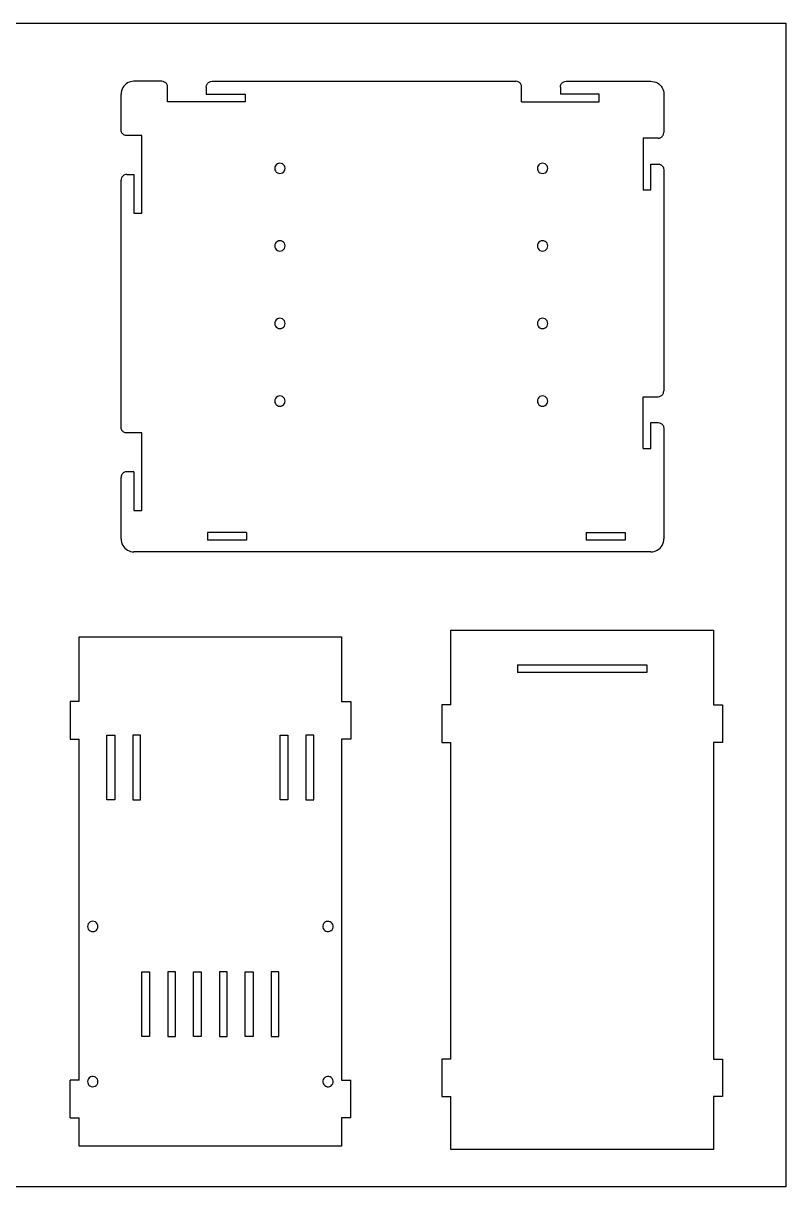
# Model space of a CAD drawing. Extents: x -289 to 301, y -213 to 237.
# Drawn here: x 6.3 to 301.3, y -212.8 to 237.2 of the extents above; entities that cross this region are included whole.
import ezdxf

# ---------------------------------------------------------------- set-up
doc = ezdxf.new("R2010")
doc.units = 0
doc.layers.get('0').update_dxf_attribs({"linetype": 'CONTINUOUS'})

msp = doc.modelspace()

# ---------------------------------------------------------------- linework, layer by layer
for p, q in [((-288.69, 237.2), (301.31, 237.2)), ((301.31, 237.2), (301.31, -212.8)), ((44.53, 211.7), (44.32, 211.09)), ((44.82, 212.29), (44.53, 211.7)), ((45.18, 212.83), (44.82, 212.29)), ((45.61, 213.32), (45.18, 212.83)), ((46.1, 213.75), (45.61, 213.32)), ((46.64, 214.11), (46.1, 213.75)), ((47.23, 214.4), (46.64, 214.11)), ((47.84, 214.61), (47.23, 214.4)), ((48.48, 214.73), (47.84, 214.61)), ((49.13, 214.78), (48.48, 214.73)), ((59.88, 214.78), (49.13, 214.78)), ((60.46, 214.7), (59.88, 214.78)), ((60.74, 214.6), (60.46, 214.7)), ((61.01, 214.47), (60.74, 214.6)), ((61.25, 214.31), (61.01, 214.47)), ((61.47, 214.12), (61.25, 214.31)), ((61.67, 213.9), (61.47, 214.12)), ((61.83, 213.65), (61.67, 213.9)), ((61.96, 213.39), (61.83, 213.65)), ((62.06, 213.11), (61.96, 213.39)), ((62.13, 212.53), (62.06, 213.11)), ((62.13, 206.78), (62.13, 212.53)), ((77.13, 212.53), (77.21, 213.11)), ((77.13, 212.53), (77.13, 209.78)), ((77.21, 213.11), (77.3, 213.39)), ((77.3, 213.39), (77.43, 213.65)), ((77.43, 213.65), (77.6, 213.9)), ((77.6, 213.9), (77.79, 214.12)), ((77.79, 214.12), (78.01, 214.31)), ((78.01, 214.31), (78.26, 214.47)), ((78.26, 214.47), (78.52, 214.6)), ((78.52, 214.6), (78.8, 214.7)), ((78.8, 214.7), (79.38, 214.78)), ((79.38, 214.78), (196.88, 214.78)), ((197.46, 214.7), (196.88, 214.78)), ((197.74, 214.6), (197.46, 214.7)), ((198.01, 214.47), (197.74, 214.6)), ((198.25, 214.31), (198.01, 214.47)), ((198.47, 214.12), (198.25, 214.31)), ((198.67, 213.9), (198.47, 214.12)), ((198.83, 213.65), (198.67, 213.9)), ((198.96, 213.39), (198.83, 213.65)), ((199.06, 213.11), (198.96, 213.39)), ((199.13, 212.53), (199.06, 213.11)), ((199.13, 206.78), (199.13, 212.53)), ((214.13, 212.53), (214.21, 213.11)), ((214.13, 212.53), (214.13, 209.78)), ((214.21, 213.11), (214.3, 213.39)), ((214.3, 213.39), (214.43, 213.65)), ((214.43, 213.65), (214.6, 213.9)), ((214.6, 213.9), (214.79, 214.12)), ((214.79, 214.12), (215.01, 214.31)), ((215.01, 214.31), (215.26, 214.47)), ((215.26, 214.47), (215.52, 214.6)), ((215.52, 214.6), (215.8, 214.7)), ((215.8, 214.7), (216.38, 214.78)), ((216.38, 214.78), (249.13, 214.78)), ((249.13, 214.78), (249.79, 214.73)), ((249.79, 214.73), (250.43, 214.6)), ((250.43, 214.6), (251.05, 214.39)), ((251.05, 214.39), (251.64, 214.1)), ((251.64, 214.1), (252.19, 213.74)), ((252.19, 213.74), (252.68, 213.3)), ((252.68, 213.3), (253.12, 212.81)), ((253.12, 212.81), (253.48, 212.26)), ((253.48, 212.26), (253.77, 211.67)), ((253.77, 211.67), (253.98, 211.05)), ((44.2, 210.45), (44.15, 209.8)), ((44.15, 195.99), (44.15, 209.8)), ((44.32, 211.09), (44.2, 210.45)), ((77.13, 209.78), (92.13, 209.78)), ((92.13, 209.78), (92.13, 206.78)), ((229.13, 209.78), (214.13, 209.78)), ((229.13, 206.78), (229.13, 209.78)), ((253.98, 211.05), (254.11, 210.41)), ((254.11, 210.41), (254.15, 209.75)), ((254.15, 209.75), (254.15, 194.99)), ((92.13, 206.78), (62.13, 206.78)), ((199.13, 206.78), (229.13, 206.78)), ((44.23, 195.41), (44.15, 195.99)), ((44.32, 195.13), (44.23, 195.41)), ((44.45, 194.86), (44.32, 195.13)), ((44.62, 194.62), (44.45, 194.86)), ((44.81, 194.4), (44.62, 194.62)), ((45.03, 194.2), (44.81, 194.4)), ((45.28, 194.04), (45.03, 194.2)), ((45.54, 193.91), (45.28, 194.04)), ((45.82, 193.82), (45.54, 193.91)), ((46.4, 193.74), (45.82, 193.82)), ((52.15, 193.74), (46.4, 193.74)), ((52.15, 163.78), (52.15, 193.74)), ((253.5, 193.4), (253.69, 193.62)), ((253.69, 193.62), (253.85, 193.86)), ((253.85, 193.86), (253.98, 194.13)), ((253.98, 194.13), (254.08, 194.41)), ((254.08, 194.41), (254.15, 194.99)), ((246.13, 192.74), (246.13, 172.78)), ((251.9, 192.74), (246.13, 192.74)), ((251.9, 192.74), (252.49, 192.82)), ((252.49, 192.82), (252.77, 192.91)), ((252.77, 192.91), (253.03, 193.04)), ((253.03, 193.04), (253.27, 193.2)), ((253.27, 193.2), (253.5, 193.4)), ((103.7, 181.61), (103.63, 181.09)), ((103.63, 181.09), (103.7, 180.57)), ((103.9, 182.09), (103.7, 181.61)), ((103.7, 180.57), (103.9, 180.09)), ((104.22, 182.5), (103.9, 182.09)), ((103.9, 180.09), (104.22, 179.67)), ((104.63, 182.82), (104.22, 182.5)), ((105.11, 183.02), (104.63, 182.82)), ((105.63, 183.09), (105.11, 183.02)), ((106.15, 183.02), (105.63, 183.09)), ((106.63, 182.82), (106.15, 183.02)), ((107.05, 182.5), (106.63, 182.82)), ((107.36, 182.09), (107.05, 182.5)), ((107.05, 179.67), (107.36, 180.09)), ((107.56, 181.61), (107.36, 182.09)), ((107.36, 180.09), (107.56, 180.57)), ((107.63, 181.09), (107.56, 181.61)), ((107.56, 180.57), (107.63, 181.09)), ((205.3, 181.61), (205.23, 181.09)), ((205.23, 181.09), (205.3, 180.57)), ((205.5, 182.09), (205.3, 181.61)), ((205.3, 180.57), (205.5, 180.09)), ((205.82, 182.5), (205.5, 182.09)), ((205.5, 180.09), (205.82, 179.67)), ((206.23, 182.82), (205.82, 182.5)), ((206.71, 183.02), (206.23, 182.82)), ((207.23, 183.09), (206.71, 183.02)), ((207.75, 183.02), (207.23, 183.09)), ((208.23, 182.82), (207.75, 183.02)), ((208.65, 182.5), (208.23, 182.82)), ((208.96, 182.09), (208.65, 182.5)), ((208.65, 179.67), (208.96, 180.09)), ((209.16, 181.61), (208.96, 182.09)), ((208.96, 180.09), (209.16, 180.57)), ((209.23, 181.09), (209.16, 181.61)), ((209.16, 180.57), (209.23, 181.09)), ((249.13, 182.74), (251.9, 182.74)), ((249.13, 172.78), (249.13, 182.74)), ((251.9, 182.74), (252.48, 182.66)), ((252.48, 182.66), (252.76, 182.57)), ((252.76, 182.57), (253.03, 182.44)), ((253.03, 182.44), (253.27, 182.27)), ((253.27, 182.27), (253.49, 182.08)), ((253.49, 182.08), (253.69, 181.86)), ((253.69, 181.86), (253.85, 181.61)), ((253.85, 181.61), (253.98, 181.35)), ((253.98, 181.35), (254.08, 181.07)), ((254.08, 181.07), (254.15, 180.49)), ((254.15, 180.49), (254.14, 94.98)), ((44.14, 80.99), (44.15, 176.49)), ((44.23, 177.07), (44.15, 176.49)), ((44.32, 177.35), (44.23, 177.07)), ((44.45, 177.61), (44.32, 177.35)), ((44.61, 177.86), (44.45, 177.61)), ((44.81, 178.08), (44.61, 177.86)), ((45.03, 178.27), (44.81, 178.08)), ((45.27, 178.44), (45.03, 178.27)), ((45.54, 178.57), (45.27, 178.44)), ((45.82, 178.66), (45.54, 178.57)), ((46.4, 178.74), (45.82, 178.66)), ((46.4, 178.74), (49.15, 178.74)), ((49.15, 178.74), (49.15, 163.78)), ((104.22, 179.67), (104.63, 179.36)), ((104.63, 179.36), (105.11, 179.16)), ((105.11, 179.16), (105.63, 179.09)), ((105.63, 179.09), (106.15, 179.16)), ((106.15, 179.16), (106.63, 179.36)), ((106.63, 179.36), (107.05, 179.67)), ((205.82, 179.67), (206.23, 179.36)), ((206.23, 179.36), (206.71, 179.16)), ((206.71, 179.16), (207.23, 179.09)), ((207.23, 179.09), (207.75, 179.16)), ((207.75, 179.16), (208.23, 179.36)), ((208.23, 179.36), (208.65, 179.67)), ((246.13, 172.78), (249.13, 172.78)), ((49.15, 163.78), (52.15, 163.78)), ((105.11, 153.02), (104.63, 152.82)), ((105.63, 153.09), (105.11, 153.02)), ((106.15, 153.02), (105.63, 153.09)), ((106.63, 152.82), (106.15, 153.02)), ((206.71, 153.02), (206.23, 152.82)), ((207.23, 153.09), (206.71, 153.02)), ((207.75, 153.02), (207.23, 153.09)), ((208.23, 152.82), (207.75, 153.02)), ((103.7, 151.61), (103.63, 151.09)), ((103.63, 151.09), (103.7, 150.57)), ((103.9, 152.09), (103.7, 151.61)), ((103.7, 150.57), (103.9, 150.09)), ((104.22, 152.5), (103.9, 152.09)), ((103.9, 150.09), (104.22, 149.67)), ((104.63, 152.82), (104.22, 152.5)), ((104.22, 149.67), (104.63, 149.36)), ((104.63, 149.36), (105.11, 149.16)), ((105.11, 149.16), (105.63, 149.09)), ((105.63, 149.09), (106.15, 149.16)), ((106.15, 149.16), (106.63, 149.36)), ((107.05, 152.5), (106.63, 152.82)), ((106.63, 149.36), (107.05, 149.67)), ((107.36, 152.09), (107.05, 152.5)), ((107.05, 149.67), (107.36, 150.09)), ((107.56, 151.61), (107.36, 152.09)), ((107.36, 150.09), (107.56, 150.57)), ((107.63, 151.09), (107.56, 151.61)), ((107.56, 150.57), (107.63, 151.09)), ((205.3, 151.61), (205.23, 151.09)), ((205.23, 151.09), (205.3, 150.57)), ((205.5, 152.09), (205.3, 151.61)), ((205.3, 150.57), (205.5, 150.09)), ((205.82, 152.5), (205.5, 152.09)), ((205.5, 150.09), (205.82, 149.67)), ((206.23, 152.82), (205.82, 152.5)), ((205.82, 149.67), (206.23, 149.36)), ((206.23, 149.36), (206.71, 149.16)), ((206.71, 149.16), (207.23, 149.09)), ((207.23, 149.09), (207.75, 149.16)), ((207.75, 149.16), (208.23, 149.36)), ((208.65, 152.5), (208.23, 152.82)), ((208.23, 149.36), (208.65, 149.67)), ((208.96, 152.09), (208.65, 152.5)), ((208.65, 149.67), (208.96, 150.09)), ((209.16, 151.61), (208.96, 152.09)), ((208.96, 150.09), (209.16, 150.57)), ((209.23, 151.09), (209.16, 151.61)), ((209.16, 150.57), (209.23, 151.09)), ((103.7, 121.61), (103.63, 121.09)), ((103.9, 122.09), (103.7, 121.61)), ((104.22, 122.5), (103.9, 122.09)), ((104.63, 122.82), (104.22, 122.5)), ((105.11, 123.02), (104.63, 122.82)), ((105.63, 123.09), (105.11, 123.02)), ((106.15, 123.02), (105.63, 123.09)), ((106.63, 122.82), (106.15, 123.02)), ((107.05, 122.5), (106.63, 122.82)), ((107.36, 122.09), (107.05, 122.5)), ((107.56, 121.61), (107.36, 122.09)), ((107.63, 121.09), (107.56, 121.61)), ((205.3, 121.61), (205.23, 121.09)), ((205.5, 122.09), (205.3, 121.61)), ((205.82, 122.5), (205.5, 122.09)), ((206.23, 122.82), (205.82, 122.5)), ((206.71, 123.02), (206.23, 122.82)), ((207.23, 123.09), (206.71, 123.02)), ((207.75, 123.02), (207.23, 123.09)), ((208.23, 122.82), (207.75, 123.02)), ((208.65, 122.5), (208.23, 122.82)), ((208.96, 122.09), (208.65, 122.5)), ((209.16, 121.61), (208.96, 122.09)), ((209.23, 121.09), (209.16, 121.61)), ((103.63, 121.09), (103.7, 120.57)), ((103.7, 120.57), (103.9, 120.09)), ((103.9, 120.09), (104.22, 119.67)), ((104.22, 119.67), (104.63, 119.36)), ((104.63, 119.36), (105.11, 119.16)), ((105.11, 119.16), (105.63, 119.09)), ((105.63, 119.09), (106.15, 119.16)), ((106.15, 119.16), (106.63, 119.36)), ((106.63, 119.36), (107.05, 119.67)), ((107.05, 119.67), (107.36, 120.09)), ((107.36, 120.09), (107.56, 120.57)), ((107.56, 120.57), (107.63, 121.09)), ((205.23, 121.09), (205.3, 120.57)), ((205.3, 120.57), (205.5, 120.09)), ((205.5, 120.09), (205.82, 119.67)), ((205.82, 119.67), (206.23, 119.36)), ((206.23, 119.36), (206.71, 119.16)), ((206.71, 119.16), (207.23, 119.09)), ((207.23, 119.09), (207.75, 119.16)), ((207.75, 119.16), (208.23, 119.36)), ((208.23, 119.36), (208.65, 119.67)), ((208.65, 119.67), (208.96, 120.09)), ((208.96, 120.09), (209.16, 120.57)), ((209.16, 120.57), (209.23, 121.09)), ((254.07, 94.4), (254.14, 94.98)), ((103.7, 91.61), (103.63, 91.09)), ((103.63, 91.09), (103.7, 90.57)), ((103.9, 92.09), (103.7, 91.61)), ((103.7, 90.57), (103.9, 90.09)), ((104.22, 92.5), (103.9, 92.09)), ((103.9, 90.09), (104.22, 89.67)), ((104.63, 92.82), (104.22, 92.5)), ((105.11, 93.02), (104.63, 92.82)), ((105.63, 93.09), (105.11, 93.02)), ((106.15, 93.02), (105.63, 93.09)), ((106.63, 92.82), (106.15, 93.02)), ((107.05, 92.5), (106.63, 92.82)), ((107.36, 92.09), (107.05, 92.5)), ((107.05, 89.67), (107.36, 90.09)), ((107.56, 91.61), (107.36, 92.09)), ((107.36, 90.09), (107.56, 90.57)), ((107.63, 91.09), (107.56, 91.61)), ((107.56, 90.57), (107.63, 91.09)), ((205.3, 91.61), (205.23, 91.09)), ((205.23, 91.09), (205.3, 90.57)), ((205.5, 92.09), (205.3, 91.61)), ((205.3, 90.57), (205.5, 90.09)), ((205.82, 92.5), (205.5, 92.09)), ((205.5, 90.09), (205.82, 89.67)), ((206.23, 92.82), (205.82, 92.5)), ((206.71, 93.02), (206.23, 92.82)), ((207.23, 93.09), (206.71, 93.02)), ((207.75, 93.02), (207.23, 93.09)), ((208.23, 92.82), (207.75, 93.02)), ((208.65, 92.5), (208.23, 92.82)), ((208.96, 92.09), (208.65, 92.5)), ((208.65, 89.67), (208.96, 90.09)), ((209.16, 91.61), (208.96, 92.09)), ((208.96, 90.09), (209.16, 90.57)), ((209.23, 91.09), (209.16, 91.61)), ((209.16, 90.57), (209.23, 91.09)), ((246.13, 72.74), (246.13, 92.74)), ((246.13, 92.74), (251.9, 92.74)), ((251.9, 92.74), (252.48, 92.81)), ((252.48, 92.81), (252.76, 92.91)), ((252.76, 92.91), (253.02, 93.04)), ((253.02, 93.04), (253.27, 93.2)), ((253.27, 93.2), (253.49, 93.39)), ((253.49, 93.39), (253.68, 93.61)), ((253.68, 93.61), (253.84, 93.86)), ((253.84, 93.86), (253.97, 94.12)), ((253.97, 94.12), (254.07, 94.4)), ((104.22, 89.67), (104.63, 89.36)), ((104.63, 89.36), (105.11, 89.16)), ((105.11, 89.16), (105.63, 89.09)), ((105.63, 89.09), (106.15, 89.16)), ((106.15, 89.16), (106.63, 89.36)), ((106.63, 89.36), (107.05, 89.67)), ((205.82, 89.67), (206.23, 89.36)), ((206.23, 89.36), (206.71, 89.16)), ((206.71, 89.16), (207.23, 89.09)), ((207.23, 89.09), (207.75, 89.16)), ((207.75, 89.16), (208.23, 89.36)), ((208.23, 89.36), (208.65, 89.67)), ((249.13, 82.74), (251.89, 82.74)), ((249.13, 72.74), (249.13, 82.74)), ((251.89, 82.74), (252.47, 82.66)), ((252.47, 82.66), (252.75, 82.57)), ((252.75, 82.57), (253.01, 82.44)), ((253.01, 82.44), (253.26, 82.27)), ((253.26, 82.27), (253.48, 82.08)), ((253.48, 82.08), (253.67, 81.86)), ((253.67, 81.86), (253.84, 81.61)), ((253.84, 81.61), (253.97, 81.35)), ((253.97, 81.35), (254.06, 81.07)), ((254.06, 81.07), (254.14, 80.49)), ((44.21, 80.41), (44.14, 80.99)), ((44.31, 80.13), (44.21, 80.41)), ((44.44, 79.86), (44.31, 80.13)), ((44.6, 79.62), (44.44, 79.86)), ((44.8, 79.4), (44.6, 79.62)), ((45.02, 79.2), (44.8, 79.4)), ((45.26, 79.04), (45.02, 79.2)), ((45.53, 78.91), (45.26, 79.04)), ((45.8, 78.82), (45.53, 78.91)), ((46.39, 78.74), (45.8, 78.82)), ((52.14, 78.74), (46.39, 78.74)), ((52.14, 48.74), (52.14, 78.74)), ((254.14, 80.49), (254.13, 37.74)), ((246.13, 72.74), (249.13, 72.74)), ((44.79, 63.08), (44.6, 62.86)), ((45.01, 63.27), (44.79, 63.08)), ((45.26, 63.44), (45.01, 63.27)), ((45.52, 63.57), (45.26, 63.44)), ((45.8, 63.66), (45.52, 63.57)), ((46.38, 63.74), (45.8, 63.66)), ((49.13, 63.74), (46.38, 63.74)), ((49.13, 63.74), (49.14, 48.74)), ((44.21, 62.07), (44.13, 61.49)), ((44.13, 37.74), (44.13, 61.49)), ((44.31, 62.35), (44.21, 62.07)), ((44.44, 62.61), (44.31, 62.35)), ((44.6, 62.86), (44.44, 62.61)), ((49.14, 48.74), (52.14, 48.74)), ((44.13, 37.74), (44.18, 37.09)), ((44.18, 37.09), (44.3, 36.44)), ((44.3, 36.44), (44.51, 35.82)), ((77.63, 40.24), (77.63, 37.24)), ((92.63, 40.24), (77.63, 40.24)), ((92.63, 37.24), (77.63, 37.24)), ((92.63, 40.24), (92.63, 37.24)), ((224.13, 40.24), (239.13, 40.24)), ((224.13, 40.24), (224.13, 37.24)), ((239.13, 37.24), (224.13, 37.24)), ((239.13, 40.24), (239.13, 37.24)), ((253.75, 35.82), (253.96, 36.44)), ((253.96, 36.44), (254.09, 37.09)), ((254.09, 37.09), (254.13, 37.74)), ((44.51, 35.82), (44.8, 35.24)), ((44.8, 35.24), (45.17, 34.69)), ((45.17, 34.69), (45.6, 34.2)), ((45.6, 34.2), (46.09, 33.77)), ((46.09, 33.77), (46.63, 33.41)), ((46.63, 33.41), (47.22, 33.12)), ((47.22, 33.12), (47.84, 32.91)), ((47.84, 32.91), (48.48, 32.78)), ((48.48, 32.78), (49.13, 32.74)), ((249.13, 32.74), (49.13, 32.74)), ((249.13, 32.74), (249.79, 32.78)), ((249.79, 32.78), (250.43, 32.91)), ((250.43, 32.91), (251.05, 33.12)), ((251.05, 33.12), (251.63, 33.41)), ((251.63, 33.41), (252.18, 33.77)), ((252.18, 33.77), (252.67, 34.2)), ((252.67, 34.2), (253.1, 34.69)), ((253.1, 34.69), (253.46, 35.24)), ((253.46, 35.24), (253.75, 35.82)), ((171.78, 2.52), (273.38, 2.52)), ((171.78, -26.45), (171.78, 2.52)), ((273.38, 2.52), (273.38, -26.45)), ((27.9, -0.13), (129.5, -0.13)), ((27.9, -25.14), (27.9, -0.13)), ((129.5, -0.13), (129.5, -25.14)), ((197.58, -10.95), (247.58, -10.95)), ((197.58, -10.95), (197.58, -13.95)), ((247.58, -10.95), (247.58, -13.95)), ((247.58, -13.95), (197.58, -13.95)), ((24.4, -25.14), (24.4, -39.64)), ((27.9, -25.14), (24.4, -25.14)), ((129.5, -25.14), (133, -25.14)), ((133, -25.14), (133, -39.64)), ((171.78, -26.45), (168.28, -26.45)), ((168.28, -26.45), (168.28, -40.95)), ((273.38, -26.45), (276.88, -26.45)), ((276.88, -26.45), (276.88, -40.95)), ((24.4, -39.64), (27.9, -39.64)), ((27.9, -171.64), (27.9, -39.64)), ((38.7, -63.14), (38.7, -38.14)), ((38.7, -38.14), (41.7, -38.14)), ((41.7, -38.14), (41.7, -63.14)), ((51.7, -38.14), (48.7, -38.14)), ((48.7, -38.14), (48.7, -63.14)), ((51.7, -63.14), (51.7, -38.14)), ((105.7, -63.14), (105.7, -38.14)), ((105.7, -38.14), (108.7, -38.14)), ((108.7, -38.14), (108.7, -63.14)), ((118.7, -38.14), (115.7, -38.14)), ((115.7, -38.14), (115.7, -63.14)), ((118.7, -63.14), (118.7, -38.14)), ((133, -39.64), (129.5, -39.64)), ((129.5, -39.64), (129.5, -171.64)), ((168.28, -40.95), (171.78, -40.95)), ((171.78, -163.45), (171.78, -40.95)), ((276.88, -40.95), (273.38, -40.95)), ((273.38, -40.95), (273.38, -163.45)), ((41.7, -63.14), (38.7, -63.14)), ((48.7, -63.14), (51.7, -63.14)), ((108.7, -63.14), (105.7, -63.14)), ((115.7, -63.14), (118.7, -63.14)), ((31.27, -111.62), (31.2, -112.14)), ((31.2, -112.14), (31.27, -112.66)), ((31.47, -111.14), (31.27, -111.62)), ((31.79, -110.73), (31.47, -111.14)), ((32.2, -110.41), (31.79, -110.73)), ((32.69, -110.21), (32.2, -110.41)), ((33.2, -110.14), (32.69, -110.21)), ((33.72, -110.21), (33.2, -110.14)), ((34.2, -110.41), (33.72, -110.21)), ((34.62, -110.73), (34.2, -110.41)), ((34.94, -111.14), (34.62, -110.73)), ((35.14, -111.62), (34.94, -111.14)), ((35.2, -112.14), (35.14, -111.62)), ((35.14, -112.66), (35.2, -112.14)), ((122.37, -111.35), (122.22, -111.85)), ((122.22, -111.85), (122.22, -112.37)), ((122.22, -112.37), (122.34, -112.88)), ((122.63, -110.9), (122.37, -111.35)), ((123.01, -110.54), (122.63, -110.9)), ((123.46, -110.28), (123.01, -110.54)), ((123.97, -110.16), (123.46, -110.28)), ((124.49, -110.16), (123.97, -110.16)), ((124.99, -110.31), (124.49, -110.16)), ((125.44, -110.57), (124.99, -110.31)), ((125.81, -110.95), (125.44, -110.57)), ((126.06, -111.4), (125.81, -110.95)), ((126.04, -112.93), (126.18, -112.43)), ((126.19, -111.91), (126.06, -111.4)), ((126.18, -112.43), (126.19, -111.91)), ((31.27, -112.66), (31.47, -113.14)), ((31.47, -113.14), (31.79, -113.56)), ((31.79, -113.56), (32.2, -113.87)), ((32.2, -113.87), (32.69, -114.07)), ((32.69, -114.07), (33.2, -114.14)), ((33.2, -114.14), (33.72, -114.07)), ((33.72, -114.07), (34.2, -113.87)), ((34.2, -113.87), (34.62, -113.56)), ((34.62, -113.56), (34.94, -113.14)), ((34.94, -113.14), (35.14, -112.66)), ((122.34, -112.88), (122.6, -113.34)), ((122.6, -113.34), (122.96, -113.71)), ((122.96, -113.71), (123.41, -113.98)), ((123.41, -113.98), (123.91, -114.12)), ((123.91, -114.12), (124.44, -114.13)), ((124.44, -114.13), (124.94, -114)), ((124.94, -114), (125.4, -113.75)), ((125.4, -113.75), (125.77, -113.38)), ((125.77, -113.38), (126.04, -112.93)), ((52.2, -154.64), (52.2, -129.64)), ((52.2, -129.64), (55.2, -129.64)), ((55.2, -129.64), (55.2, -154.64)), ((62.2, -129.64), (62.2, -154.64)), ((65.2, -129.64), (62.2, -129.64)), ((65.2, -154.64), (65.2, -129.64)), ((72.2, -154.64), (72.2, -129.64)), ((72.2, -129.64), (75.2, -129.64)), ((75.2, -129.64), (75.2, -154.64)), ((82.2, -129.64), (82.2, -154.64)), ((85.2, -129.64), (82.2, -129.64)), ((85.2, -154.64), (85.2, -129.64)), ((92.2, -129.64), (95.2, -129.64)), ((92.2, -154.64), (92.2, -129.64)), ((95.2, -129.64), (95.2, -154.64)), ((105.2, -129.64), (102.2, -129.64)), ((102.2, -129.64), (102.2, -154.64)), ((105.2, -154.64), (105.2, -129.64)), ((55.2, -154.64), (52.2, -154.64)), ((62.2, -154.64), (65.2, -154.64)), ((75.2, -154.64), (72.2, -154.64)), ((82.2, -154.64), (85.2, -154.64)), ((95.2, -154.64), (92.2, -154.64)), ((102.2, -154.64), (105.2, -154.64)), ((171.78, -163.45), (168.28, -163.45)), ((168.28, -163.45), (168.28, -177.95)), ((273.38, -163.45), (276.88, -163.45)), ((276.88, -163.45), (276.88, -177.95)), ((31.86, -170.66), (31.52, -171.06)), ((32.29, -170.36), (31.86, -170.66)), ((32.78, -170.19), (32.29, -170.36)), ((33.3, -170.14), (32.78, -170.19)), ((33.81, -170.24), (33.3, -170.14)), ((34.28, -170.46), (33.81, -170.24)), ((34.68, -170.8), (34.28, -170.46)), ((34.98, -171.23), (34.68, -170.8)), ((122.65, -170.88), (122.38, -171.32)), ((123.03, -170.52), (122.65, -170.88)), ((123.49, -170.27), (123.03, -170.52)), ((124, -170.15), (123.49, -170.27)), ((124.52, -170.17), (124, -170.15)), ((125.02, -170.32), (124.52, -170.17)), ((125.47, -170.59), (125.02, -170.32)), ((125.82, -170.97), (125.47, -170.59)), ((126.07, -171.43), (125.82, -170.97)), ((24.4, -186.14), (24.4, -171.64)), ((27.9, -171.64), (24.4, -171.64)), ((31.3, -171.53), (31.21, -172.05)), ((31.21, -172.05), (31.25, -172.57)), ((31.25, -172.57), (31.43, -173.06)), ((31.52, -171.06), (31.3, -171.53)), ((31.43, -173.06), (31.72, -173.49)), ((31.72, -173.49), (32.12, -173.82)), ((32.12, -173.82), (32.59, -174.05)), ((32.59, -174.05), (33.11, -174.14)), ((33.11, -174.14), (33.63, -174.1)), ((33.63, -174.1), (34.12, -173.92)), ((34.12, -173.92), (34.55, -173.62)), ((34.55, -173.62), (34.89, -173.22)), ((34.89, -173.22), (35.11, -172.75)), ((35.16, -171.72), (34.98, -171.23)), ((35.11, -172.75), (35.2, -172.24)), ((35.2, -172.24), (35.16, -171.72)), ((122.23, -171.83), (122.21, -172.35)), ((122.21, -172.35), (122.33, -172.85)), ((122.38, -171.32), (122.23, -171.83)), ((122.33, -172.85), (122.58, -173.31)), ((122.58, -173.31), (122.94, -173.69)), ((122.94, -173.69), (123.39, -173.97)), ((123.39, -173.97), (123.89, -174.12)), ((123.89, -174.12), (124.41, -174.13)), ((124.41, -174.13), (124.92, -174.01)), ((124.92, -174.01), (125.38, -173.76)), ((125.38, -173.76), (125.75, -173.4)), ((125.75, -173.4), (126.03, -172.96)), ((126.03, -172.96), (126.18, -172.46)), ((126.19, -171.94), (126.07, -171.43)), ((126.18, -172.46), (126.19, -171.94)), ((129.5, -171.64), (133, -171.64)), ((133, -186.14), (133, -171.64)), ((168.28, -177.95), (171.78, -177.95)), ((171.78, -198.45), (171.78, -177.95)), ((276.88, -177.95), (273.38, -177.95)), ((273.38, -177.95), (273.38, -198.45)), ((24.4, -186.14), (27.9, -186.14)), ((27.9, -197.14), (27.9, -186.14)), ((129.5, -186.14), (129.5, -197.14)), ((133, -186.14), (129.5, -186.14)), ((129.5, -197.14), (27.9, -197.14)), ((273.38, -198.45), (171.78, -198.45)), ((301.31, -212.8), (-288.69, -212.8))]:
    msp.add_line(p, q)

doc.saveas('drawing.dxf')
